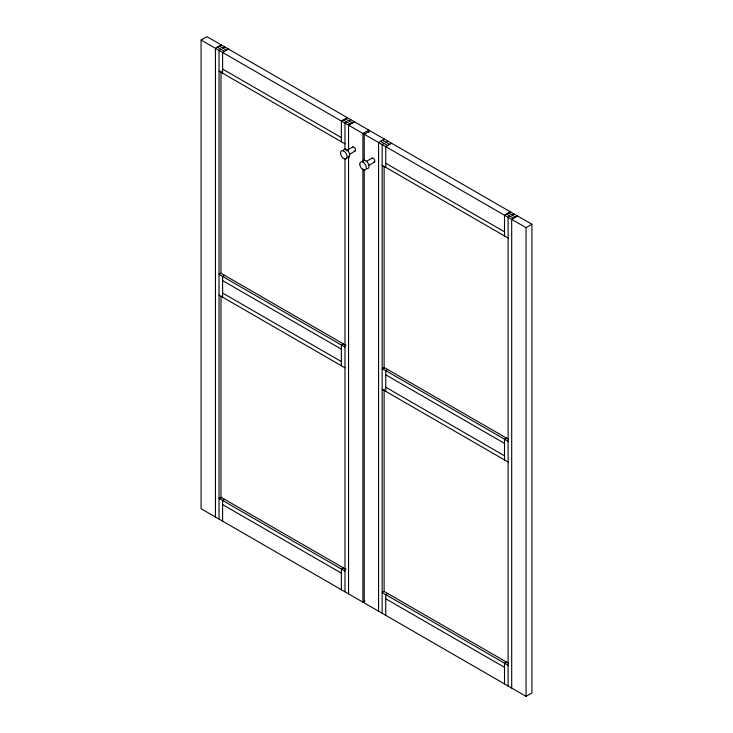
<?xml version="1.0" encoding="UTF-8"?>
<svg xmlns="http://www.w3.org/2000/svg" width="733" height="733" viewBox="0 0 733 733"><rect width="100%" height="100%" fill="white"/><g stroke="black" fill="none" stroke-linecap="round" stroke-linejoin="round"><path stroke-width="1.1" d="M364.869 601.033L362.908 602.16L201.08 508.729L201.08 40.04L206.953 36.65L368.781 130.08L368.781 132.371M221.302 44.942L215.429 48.332L215.429 517.012M217.472 47.242L219.433 46.115M220.981 49.267L219.02 50.403L219.02 519.092M222.933 48.14L224.894 47.013M228.485 49.084L222.612 52.474L222.612 73.199M347.25 117.656L341.376 121.046L341.376 141.762M346.92 121.98L344.968 123.117L344.968 149.404M348.881 120.853L350.841 119.726M352.39 122.878L350.429 124.005L343.337 119.91M354.424 121.797L348.551 125.187L348.551 150.338M201.08 40.04L362.908 133.479L368.781 130.08M364.219 160.518L364.219 134.231L370.092 130.841L531.92 224.271L531.92 692.96L526.047 696.35L364.219 602.92L364.219 169.662M346.214 150.796L352.775 147.003M349.476 154.278L355.102 151.025M384.449 139.123L378.576 142.514L378.576 611.203M380.61 141.432L382.571 140.305L389.663 144.401M384.119 143.457L382.159 144.593L382.159 613.274M386.08 142.33L388.032 141.203M391.624 143.274L385.75 146.664L385.75 167.381M366.399 161.37L372.025 158.117M368.726 165.392L374.352 162.14M346.022 345.445L220.981 273.253L219.02 274.38L344.968 347.094M224.564 275.324L222.612 276.46L222.612 297.177M510.388 211.837L504.515 215.227L504.515 235.953M506.558 214.146L508.51 213.019M510.067 216.171L508.106 217.307L508.106 685.987M512.019 215.044L513.98 213.908M517.571 215.988L511.698 219.378L511.698 688.058M364.219 134.231L526.047 227.661L531.92 224.271M343.337 343.896L341.376 345.023L341.376 365.749M387.711 369.514L385.75 370.641L385.75 391.367M224.564 499.31L222.612 500.437L222.612 521.163M506.476 438.087L504.515 439.214L504.515 459.939M343.337 567.873L341.376 569.01L341.376 589.726M387.711 593.492L385.75 594.628L385.75 615.344M506.476 662.064L504.515 663.2L504.515 683.916M219.35 46.069L226.524 50.21M345.289 118.783L352.472 122.924M508.436 212.973L515.611 217.115M217.389 47.196L224.564 51.347M380.528 141.387L387.711 145.528M506.476 214.1L513.65 218.242M222.612 69.049L341.376 137.621M385.75 163.239L504.515 231.811M219.02 71.119L344.968 143.833M382.159 165.31L508.106 238.023M508.271 439.122L384.119 367.444L382.159 368.571L508.106 441.284M222.612 280.602L341.376 349.174M385.75 374.792L504.515 443.355M222.612 293.035L341.376 361.598M385.75 387.226L504.515 455.789M219.02 295.106L344.968 367.819M382.159 389.296L508.106 462.01M346.022 569.431L220.981 497.24L219.02 498.367L344.968 571.08M508.271 663.099L384.119 591.421L382.159 592.557L508.106 665.271M222.612 504.579L341.376 573.151M385.75 598.769L504.515 667.342M526.047 227.661L526.047 696.35M384.119 166.318L384.119 368.653M384.119 389.232L384.119 591.568M362.908 133.479L362.908 162.057M362.908 168.911L362.908 602.16M348.551 156.056L348.551 593.877M344.968 158.548L344.968 591.797M220.981 70.991L220.981 273.327M220.981 296.187L220.981 498.522M343.181 150.943A4.645 2.685 60 0 1 346.608 149.66A4.645 2.685 60 0 1 349.714 155.112A4.645 2.685 60 0 1 346.828 157.348M352.353 147.608A2.327 1.338 60 0 1 355.102 148.35A2.327 1.338 60 0 1 354.36 151.099M362.633 161.287A4.645 2.685 60 0 1 367.984 163.083A4.645 2.685 60 0 1 366.967 168.7M371.604 158.722A2.327 1.338 60 0 1 374.352 159.464A2.327 1.338 60 0 1 373.61 162.213M340.561 153.435A4.645 2.685 60 0 0 345.802 159.034A4.645 2.685 60 0 0 345.106 152.107A4.645 2.685 60 0 0 340.561 153.435M359.821 164.623A4.645 2.685 60 0 0 365.098 170.129A4.645 2.685 60 0 0 364.301 163.157A4.645 2.685 60 0 0 359.821 164.623"/></g></svg>
